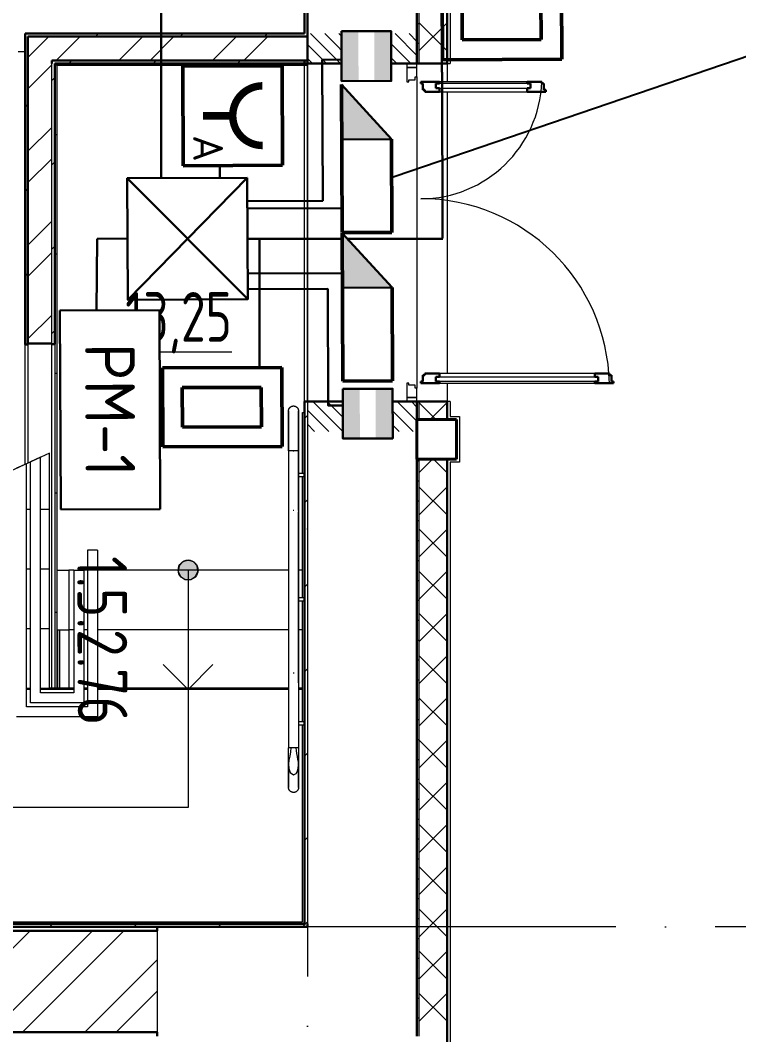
# Model space of a CAD drawing. Header units: millimetres. Extents: x -325553 to 627452, y -28539 to 738858.
# Drawn here: x -5559 to -1947, y 185171 to 190271 of the extents above; entities that cross this region are included whole.
import ezdxf
from ezdxf.enums import TextEntityAlignment as Align

# ---------------------------------------------------------------- set-up
doc = ezdxf.new("R2010")
doc.units = ezdxf.units.MM
doc.set_wipeout_variables(frame=1)
for name, pattern in [('ADSK_Линия сетки', [25, 20, -2.5, 0, -2.5]), ('ADSK_Штриховая_ш2 п1_5', [4.5, 3, -1.5]), ('штриховаяX2', [1.5, 1, -0.5])]:
    doc.linetypes.add(name, pattern=pattern)
doc.layers.add('000_доп.МДУ', color=7, linetype='Continuous')
for name, color, linetype, lineweight in [('RC-Извещатели_охранные', 5, 'Continuous', 30), ('RC-Линии_связи-Адресные', 5, 'Continuous', 30), ('RC-Прочее_оборудование', 5, 'Continuous', 30), ('Двери', 252, 'Continuous', 9), ('Лестницы', 252, 'Continuous', 9), ('Марки помещений', 252, 'Continuous', 20), ('Несущие колонны', 252, 'Continuous', 18), ('Ограждение', 252, 'Continuous', 9), ('Оси', 252, 'Continuous', 9), ('Перекрытие', 252, 'Continuous', 18), ('СКУД', 1, 'Continuous', 30), ('Стены внутренние', 7, 'Continuous', 18), ('Стены наружные', 7, 'Continuous', 18), ('Стены штриховка', 7, 'Continuous', 9), ('Стрелки вверх', 7, 'Continuous', 18)]:
    doc.layers.add(name, color=color, linetype=linetype, lineweight=lineweight)
doc.layers.add('Двери открывание', color=7, linetype='Continuous', lineweight=9, true_color=0xc0c0c0)
doc.styles.add('GOST Common_3', font='', dxfattribs={"height": 3.5})
doc.styles.add('ISOCPEUR', font='isocpeur.ttf', dxfattribs={"width": 0.9, "height": 350})
doc.styles.add('RubezhCAD', font='', dxfattribs={"oblique": 10})
doc.styles.get("Standard").update_dxf_attribs({"font": ''})
doc.styles.get('GOST Common_3').set_extended_font_data('GOST 2.304 type A')
doc.styles.get('RubezhCAD').set_extended_font_data('GOST type A')
doc.styles.get('Standard').set_extended_font_data('GOST type B')
pattern_1 = [(0, (-32119.8, 96), (0, 600), []), (90, (-32119.8, 96), (-600, 4e-14), [])]

# ---------------------------------------------------------------- blocks, each defined once
blk = doc.blocks.new('1 этаж')
at = {"layer": 'Двери', "lineweight": 18, "true_color": 0x636466}
h = blk.add_hatch(dxfattribs=at)
h.set_pattern_fill('FP_2', color=251, angle=-90, style=0, pattern_type=2)
h.set_pattern_definition([(315, (-4580.8, 19071.27), (35.3553, 35.3553), [])])
h.paths.add_polyline_path([(-4855.8, 17946.3), (-4305.8, 17946.3), (-4305.8, 18096.3), (-4855.8, 18096.3)])
h.paths.add_polyline_path([(-4340.6, 19796.3), (-4305.8, 19796.3), (-4305.8, 19946.3), (-4855.8, 19946.3), (-4855.8, 19796.3)])
at = {"layer": 'Ограждение', "true_color": 0x636466}
h = blk.add_hatch(dxfattribs=at)
h.set_pattern_fill('FP_25', color=251, style=0, pattern_type=2)
h.set_pattern_definition(pattern_1)
h.paths.add_polyline_path([(-4870.8, 19786.3), (-4855.8, 19786.3), (-4855.8, 19796.3), (-6125.8, 19796.3), (-6115.8, 19786.3), (-5058.1, 19786.3)])
h = blk.add_hatch(dxfattribs=at)
h.set_pattern_fill('FP_25', color=251, style=0, pattern_type=2)
h.set_pattern_definition(pattern_1)
h.paths.add_polyline_path([(-6125.8, 16656.3), (-6115.8, 16656.3), (-6115.8, 19786.3), (-6125.8, 19796.3), (-6125.8, 16726.3)])
at = {"layer": 'Стрелки вверх', "true_color": 0x636466}
h = blk.add_hatch(color=251, dxfattribs=at)
edge = h.paths.add_edge_path()
edge.add_arc((-5455.8, 17249.3), 50, 0, 360)
blk.add_hatch(color=251, dxfattribs=at).paths.add_polyline_path([(-5441.7, 17201.4), (-5418, 17216.6), (-5406.3, 17242.2), (-5410.3, 17270.1), (-5428.8, 17291.4), (-5455.8, 17299.3), (-5482.8, 17291.4), (-5501.3, 17270.1), (-5505.3, 17242.2), (-5493.6, 17216.6), (-5469.9, 17201.4)])
at = {"layer": 'Двери', "color": 251, "linetype": 'ADSK_Штриховая_ш2 п1_5', "true_color": 0x636466}
for p, q in [((-4855.8, 19946.3), (-4855.8, 19796.3)), ((-4305.8, 19796.3), (-4305.8, 19946.3)), ((-4855.8, 19796.3), (-4305.8, 19796.3)), ((-4305.8, 18096.3), (-4855.8, 18096.3)), ((-4855.8, 18096.3), (-4855.8, 17946.3)), ((-4305.8, 17946.3), (-4305.8, 18096.3))]:
    blk.add_line(p, q, dxfattribs=at)
at = {"layer": 'Двери', "color": 251, "true_color": 0x636466}
for p, q in [((-4305.8, 19796.3), (-4355.8, 19796.3)), ((-4355.8, 19796.3), (-4355.8, 19776.3)), ((-4305.8, 19776.3), (-4305.8, 19796.3)), ((-4355.8, 19776.3), (-4305.8, 19776.3)), ((-4305.8, 19776.3), (-4355.8, 19776.3)), ((-4355.8, 19776.3), (-4355.8, 19704.3)), ((-4305.8, 19729.3), (-4305.8, 19776.3)), ((-4355.8, 19704.3), (-4346.8, 19704.3)), ((-4346.8, 19704.3), (-4346.8, 19714.3)), ((-4346.8, 19714.3), (-4314.8, 19714.3)), ((-4314.8, 19714.3), (-4314.8, 19729.3)), ((-4314.8, 19729.3), (-4305.8, 19729.3)), ((-4209.8, 19695.3), (-4209.8, 19671.3)), ((-3733.8, 19695.3), (-4209.8, 19695.3)), ((-3751.8, 19704.3), (-4191.8, 19704.3)), ((-3733.8, 19671.3), (-3733.8, 19695.3)), ((-4209.8, 19671.3), (-3733.8, 19671.3)), ((-4191.8, 19654.3), (-3751.8, 19654.3)), ((-4209.8, 18221.3), (-3393.8, 18221.3)), ((-4209.8, 18197.3), (-4209.8, 18221.3)), ((-3411.8, 18238.3), (-4191.8, 18238.3)), ((-3393.8, 18221.3), (-3393.8, 18197.3)), ((-4346.8, 18188.3), (-4355.8, 18188.3)), ((-4355.8, 18188.3), (-4355.8, 18116.3)), ((-4346.8, 18178.3), (-4346.8, 18188.3)), ((-4314.8, 18178.3), (-4346.8, 18178.3)), ((-4314.8, 18163.3), (-4314.8, 18178.3)), ((-4305.8, 18163.3), (-4314.8, 18163.3)), ((-4305.8, 18116.3), (-4305.8, 18163.3)), ((-3393.8, 18197.3), (-4209.8, 18197.3)), ((-4191.8, 18188.3), (-3411.8, 18188.3)), ((-4305.8, 18116.3), (-4355.8, 18116.3)), ((-4355.8, 18116.3), (-4355.8, 18096.3)), ((-4355.8, 18116.3), (-4305.8, 18116.3)), ((-4305.8, 18096.3), (-4305.8, 18116.3)), ((-4355.8, 18096.3), (-4305.8, 18096.3))]:
    blk.add_line(p, q, dxfattribs=at)
at = {"layer": 'Двери', "color": 251, "lineweight": 30, "true_color": 0x636466}
for p, q in [((-4191.8, 19704.3), (-4285.8, 19704.3)), ((-4285.8, 19704.3), (-4285.8, 19695.3)), ((-4285.8, 19695.3), (-4275.8, 19695.3)), ((-4275.8, 19695.3), (-4275.8, 19663.3)), ((-4209.8, 19695.3), (-4191.8, 19695.3)), ((-4209.8, 19671.3), (-4209.8, 19695.3)), ((-4191.8, 19695.3), (-4191.8, 19704.3)), ((-3677.8, 19704.3), (-3751.8, 19704.3)), ((-3751.8, 19695.3), (-3751.8, 19704.3)), ((-3733.8, 19695.3), (-3751.8, 19695.3)), ((-3733.8, 19671.3), (-3733.8, 19695.3)), ((-3677.8, 19695.3), (-3677.8, 19704.3)), ((-3667.8, 19695.3), (-3677.8, 19695.3)), ((-3667.8, 19663.3), (-3667.8, 19695.3)), ((-4275.8, 19663.3), (-4265.8, 19663.3)), ((-4265.8, 19663.3), (-4265.8, 19654.3)), ((-4265.8, 19654.3), (-4191.8, 19654.3)), ((-4191.8, 19671.3), (-4209.8, 19671.3)), ((-4191.8, 19654.3), (-4191.8, 19671.3)), ((-3751.8, 19671.3), (-3733.8, 19671.3)), ((-3751.8, 19654.3), (-3751.8, 19671.3)), ((-3751.8, 19654.3), (-3657.8, 19654.3)), ((-3657.8, 19663.3), (-3667.8, 19663.3)), ((-3657.8, 19654.3), (-3657.8, 19663.3)), ((-4275.8, 18229.3), (-4275.8, 18197.3)), ((-4265.8, 18229.3), (-4275.8, 18229.3)), ((-4191.8, 18238.3), (-4265.8, 18238.3)), ((-4265.8, 18238.3), (-4265.8, 18229.3)), ((-4191.8, 18221.3), (-4209.8, 18221.3)), ((-4209.8, 18221.3), (-4209.8, 18197.3)), ((-4191.8, 18238.3), (-4191.8, 18221.3)), ((-3337.8, 18238.3), (-3411.8, 18238.3)), ((-3411.8, 18238.3), (-3411.8, 18221.3)), ((-3411.8, 18221.3), (-3393.8, 18221.3)), ((-3393.8, 18221.3), (-3393.8, 18197.3)), ((-3337.8, 18229.3), (-3337.8, 18238.3)), ((-3327.8, 18229.3), (-3337.8, 18229.3)), ((-3327.8, 18197.3), (-3327.8, 18229.3)), ((-4275.8, 18197.3), (-4285.8, 18197.3)), ((-4285.8, 18197.3), (-4285.8, 18188.3)), ((-4285.8, 18188.3), (-4191.8, 18188.3)), ((-4209.8, 18197.3), (-4191.8, 18197.3)), ((-4191.8, 18197.3), (-4191.8, 18188.3)), ((-3411.8, 18197.3), (-3411.8, 18188.3)), ((-3393.8, 18197.3), (-3411.8, 18197.3)), ((-3411.8, 18188.3), (-3317.8, 18188.3)), ((-3317.8, 18197.3), (-3327.8, 18197.3)), ((-3317.8, 18188.3), (-3317.8, 18197.3))]:
    blk.add_line(p, q, dxfattribs=at)
at = {"layer": 'Двери открывание', "color": 251, "true_color": 0x636466}
for centre, radius, start, end in [((-4285.8, 19724.3), 608, 270, 358.1149), ((-4285.8, 18168.3), 948, 1.2089, 90)]:
    blk.add_arc(centre, radius, start, end, dxfattribs=at)
at = {"layer": 'Лестницы', "color": 251, "true_color": 0x636466}
for p, q in [((-6153.3, 17837.8), (-6643.8, 17609.1)), ((-6153.3, 17556.3), (-6153.3, 17837.8)), ((-6268.3, 17556.3), (-6248.3, 17556.3)), ((-6268.3, 17556.3), (-6248.3, 17556.3)), ((-6198.3, 17556.3), (-6153.3, 17556.3)), ((-6198.3, 17556.3), (-6153.3, 17556.3)), ((-6153.3, 17256.3), (-6153.3, 17556.3)), ((-6268.3, 17256.3), (-6248.3, 17256.3)), ((-6268.3, 17256.3), (-6248.3, 17256.3)), ((-6198.3, 17256.3), (-6153.3, 17256.3)), ((-6198.3, 17256.3), (-6153.3, 17256.3)), ((-6153.3, 16956.3), (-6153.3, 17256.3)), ((-6030.8, 17249.3), (-6055.8, 17249.3)), ((-6055.8, 17249.3), (-6055.8, 16949.3)), ((-6030.8, 17249.3), (-6055.8, 17249.3)), ((-5960.8, 17249.3), (-5980.8, 17249.3)), ((-5960.8, 17249.3), (-5980.8, 17249.3)), ((-4950.8, 17249.3), (-5910.8, 17249.3)), ((-4950.8, 17249.3), (-5910.8, 17249.3)), ((-4880.8, 17249.3), (-4900.8, 17249.3)), ((-4880.8, 17249.3), (-4900.8, 17249.3)), ((-6268.3, 16956.3), (-6248.3, 16956.3)), ((-6268.3, 16956.3), (-6248.3, 16956.3)), ((-6198.3, 16956.3), (-6153.3, 16956.3)), ((-6198.3, 16956.3), (-6153.3, 16956.3)), ((-6153.3, 16656.3), (-6153.3, 16956.3)), ((-6055.8, 16949.3), (-6055.8, 16656.3)), ((-6030.8, 16949.3), (-6055.8, 16949.3)), ((-6030.8, 16949.3), (-6055.8, 16949.3)), ((-5960.8, 16949.3), (-5980.8, 16949.3)), ((-5960.8, 16949.3), (-5980.8, 16949.3)), ((-4950.8, 16949.3), (-5910.8, 16949.3)), ((-4950.8, 16949.3), (-5910.8, 16949.3)), ((-4880.8, 16949.3), (-4900.8, 16949.3)), ((-4880.8, 16949.3), (-4900.8, 16949.3)), ((-6268.3, 16656.3), (-6248.3, 16656.3)), ((-6268.3, 16656.3), (-6248.3, 16656.3)), ((-6198.3, 16656.3), (-6153.3, 16656.3)), ((-6198.3, 16656.3), (-6153.3, 16656.3)), ((-6055.8, 16656.3), (-6153.3, 16656.3)), ((-6030.8, 16656.3), (-6055.8, 16656.3)), ((-6030.8, 16649.3), (-6055.8, 16649.3)), ((-5960.8, 16656.3), (-5980.8, 16656.3)), ((-5960.8, 16649.3), (-5980.8, 16649.3)), ((-4950.8, 16656.3), (-5910.8, 16656.3)), ((-4950.8, 16649.3), (-5910.8, 16649.3)), ((-4880.8, 16656.3), (-4900.8, 16656.3)), ((-4880.8, 16649.3), (-4900.8, 16649.3))]:
    blk.add_line(p, q, dxfattribs=at)
at = {"layer": 'Несущие колонны', "color": 251, "lineweight": 40, "true_color": 0x636466}
for p, q in [((-4105.8, 18006.3), (-4305.8, 18006.3)), ((-4305.8, 18006.3), (-4305.8, 17806.3)), ((-4305.8, 18006.3), (-4105.8, 18006.3)), ((-4305.8, 17946.3), (-4305.8, 18006.3)), ((-4105.8, 17806.3), (-4105.8, 18006.3)), ((-4105.8, 18006.3), (-4105.8, 17806.3)), ((-4305.8, 17806.3), (-4305.8, 17946.3)), ((-4305.8, 17806.3), (-4105.8, 17806.3)), ((-4105.8, 17806.3), (-4305.8, 17806.3))]:
    blk.add_line(p, q, dxfattribs=at)
at = {"layer": 'Ограждение', "color": 251, "true_color": 0x636466}
for p, q in [((-6310.4, 19856.3), (-6275.8, 19856.3)), ((-6115.8, 19786.3), (-6125.8, 19796.3)), ((-6125.8, 19796.3), (-6115.8, 19786.3)), ((-4855.8, 19786.3), (-4855.8, 19796.3)), ((-4855.8, 19796.3), (-4855.8, 19786.3)), ((-4855.8, 19786.3), (-6115.8, 19786.3)), ((-6115.8, 19786.3), (-6115.8, 16656.3)), ((-4880.8, 18041.3), (-4870.8, 18041.3)), ((-4880.8, 17734), (-4880.8, 18041.3)), ((-6198.3, 17816.8), (-6248.3, 17793.5)), ((-6198.3, 17816.8), (-6248.3, 17793.5)), ((-6198.3, 16631.3), (-6198.3, 17816.8)), ((-4950.8, 17849.3), (-4950.8, 17548.8)), ((-4900.8, 17849.3), (-4950.8, 17849.3)), ((-4950.8, 17849.3), (-4950.8, 17549.3)), ((-4923.5, 17849.3), (-4928.1, 17849.3)), ((-4928.1, 17849.3), (-4925.8, 17849.3)), ((-4925.8, 17849.3), (-4923.5, 17849.3)), ((-4900.8, 17548.8), (-4900.8, 17849.3)), ((-4900.8, 17849.3), (-4900.8, 17549.3)), ((-6268.3, 17784.2), (-6318.3, 17760.9)), ((-6268.3, 16561.3), (-6268.3, 17784.2)), ((-6248.3, 16581.3), (-6248.3, 17793.5)), ((-4870.8, 17734.2), (-4900.8, 17734.2)), ((-4900.8, 17719.2), (-4870.8, 17719.2)), ((-4880.8, 17110), (-4880.8, 17719.5)), ((-4950.8, 17549.3), (-4950.8, 16656.3)), ((-4900.8, 17549.3), (-4900.8, 16656.3)), ((-4950.8, 17542.3), (-4950.8, 16683.2)), ((-4900.8, 16683.2), (-4900.8, 17542.3)), ((-5910.8, 17349.3), (-5960.8, 17349.3)), ((-5960.8, 17349.3), (-5960.8, 16561.3)), ((-5910.8, 17349.3), (-5910.8, 16511.3)), ((-6030.8, 17249.3), (-5980.8, 17249.3)), ((-6030.8, 17249.3), (-6030.8, 16631.3)), ((-5980.8, 17249.3), (-5980.8, 16581.3)), ((-4870.8, 17110.3), (-4900.8, 17110.3)), ((-4900.8, 17095.3), (-4870.8, 17095.3)), ((-4880.8, 16486.1), (-4880.8, 17095.6)), ((-6110.8, 16656.3), (-6110.8, 16949.3)), ((-6100.8, 16656.3), (-6100.8, 16949.3)), ((-4923.2, 16730.9), (-4928.4, 16730.9)), ((-6030.8, 16631.3), (-6198.3, 16631.3)), ((-4950.8, 16656.3), (-4950.8, 16356.3)), ((-4900.8, 16656.3), (-4900.8, 16356.3)), ((-5980.8, 16581.3), (-6248.3, 16581.3)), ((-5960.8, 16561.3), (-6268.3, 16561.3)), ((-5910.8, 16511.3), (-6318.3, 16511.3)), ((-4870.8, 16486.4), (-4900.8, 16486.4)), ((-4900.8, 16471.4), (-4870.8, 16471.4)), ((-4880.8, 15481.3), (-4880.8, 16471.6)), ((-4900.8, 16356.3), (-4950.8, 16356.3)), ((-7335.8, 15481.3), (-4880.8, 15481.3))]:
    blk.add_line(p, q, dxfattribs=at)
at = {"layer": 'Ограждение', "color": 251, "true_color": 0x636466, "flags": 128}
for points in [[(-4950.8, 18049.3), (-4950.8, 18050.3), (-4950.7, 18051.3), (-4950.6, 18052.3), (-4950.5, 18053.3), (-4950.3, 18054.3), (-4950.1, 18055.3), (-4949.8, 18056.2), (-4949.5, 18057.2), (-4949.2, 18058.1), (-4948.8, 18059.1), (-4948.4, 18060), (-4948, 18060.9), (-4947.5, 18061.8), (-4947, 18062.6), (-4946.4, 18063.5), (-4945.9, 18064.3), (-4945.2, 18065.1), (-4944.6, 18065.8), (-4943.9, 18066.6), (-4943.2, 18067.3), (-4942.5, 18068), (-4941.7, 18068.6), (-4940.9, 18069.2), (-4940.1, 18069.8), (-4939.3, 18070.4), (-4938.5, 18070.9), (-4937.6, 18071.4), (-4936.7, 18071.8), (-4935.8, 18072.3), (-4934.9, 18072.6), (-4933.9, 18073), (-4933, 18073.3), (-4932, 18073.6), (-4931, 18073.8), (-4930.1, 18074), (-4929.1, 18074.1), (-4928.1, 18074.2), (-4927.1, 18074.3), (-4926.1, 18074.3), (-4925.8, 18074.3)], [(-4925.8, 18074.3), (-4924.8, 18074.3), (-4923.8, 18074.3), (-4922.8, 18074.2), (-4921.8, 18074), (-4920.8, 18073.8), (-4919.9, 18073.6), (-4918.9, 18073.4), (-4917.9, 18073.1), (-4917, 18072.7), (-4916.1, 18072.4), (-4915.2, 18072), (-4914.3, 18071.5), (-4913.4, 18071), (-4912.5, 18070.5), (-4911.7, 18070), (-4910.9, 18069.4), (-4910.1, 18068.8), (-4909.3, 18068.1), (-4908.6, 18067.5), (-4907.9, 18066.8), (-4907.2, 18066), (-4906.5, 18065.3), (-4905.9, 18064.5), (-4905.3, 18063.7), (-4904.8, 18062.8), (-4904.2, 18062), (-4903.8, 18061.1), (-4903.3, 18060.2), (-4902.9, 18059.3), (-4902.5, 18058.4), (-4902.2, 18057.5), (-4901.9, 18056.5), (-4901.6, 18055.5), (-4901.4, 18054.6), (-4901.2, 18053.6), (-4901, 18052.6), (-4900.9, 18051.6), (-4900.8, 18050.6), (-4900.8, 18049.6), (-4900.8, 18049.3)], [(-4950.8, 17849.3), (-4950.8, 17857.3), (-4950.8, 17865.3), (-4950.8, 17873.3), (-4950.8, 17881.2), (-4950.8, 17889.1), (-4950.8, 17896.9), (-4950.8, 17904.6), (-4950.8, 17912.3), (-4950.8, 17919.8), (-4950.8, 17927.2), (-4950.8, 17934.5), (-4950.8, 17941.7), (-4950.8, 17948.7), (-4950.8, 17955.6), (-4950.8, 17962.3), (-4950.8, 17968.8), (-4950.8, 17975.1), (-4950.8, 17981.2), (-4950.8, 17987.1), (-4950.8, 17992.8), (-4950.8, 17998.3), (-4950.8, 18003.5), (-4950.8, 18008.5), (-4950.8, 18013.2), (-4950.8, 18017.6), (-4950.8, 18021.8), (-4950.8, 18025.7), (-4950.8, 18029.4), (-4950.8, 18032.7), (-4950.8, 18035.7), (-4950.8, 18038.5), (-4950.8, 18040.9), (-4950.8, 18043.1), (-4950.8, 18044.9), (-4950.8, 18046.4), (-4950.8, 18047.6), (-4950.8, 18048.5), (-4950.8, 18049.1), (-4950.8, 18049.3), (-4950.8, 18049.3)], [(-4950.8, 18049.3), (-4950.8, 18049.2), (-4950.8, 18048.7), (-4950.8, 18047.9), (-4950.8, 18046.8), (-4950.8, 18045.4), (-4950.8, 18043.6), (-4950.8, 18041.5), (-4950.8, 18039.2), (-4950.8, 18036.5), (-4950.8, 18033.6), (-4950.8, 18030.3), (-4950.8, 18026.7), (-4950.8, 18022.9), (-4950.8, 18018.8), (-4950.8, 18014.4), (-4950.8, 18009.8), (-4950.8, 18004.9), (-4950.8, 17999.7), (-4950.8, 17994.3), (-4950.8, 17988.7), (-4950.8, 17982.8), (-4950.8, 17976.8), (-4950.8, 17970.5), (-4950.8, 17964), (-4950.8, 17957.4), (-4950.8, 17950.6), (-4950.8, 17943.6), (-4950.8, 17936.5), (-4950.8, 17929.2), (-4950.8, 17921.8), (-4950.8, 17914.3), (-4950.8, 17906.7), (-4950.8, 17899), (-4950.8, 17891.2), (-4950.8, 17883.3), (-4950.8, 17875.4), (-4950.8, 17867.5), (-4950.8, 17859.5), (-4950.8, 17851.5), (-4950.8, 17849.3)], [(-4900.8, 17849.3), (-4900.8, 17857.3), (-4900.8, 17865.3), (-4900.8, 17873.3), (-4900.8, 17881.2), (-4900.8, 17889.1), (-4900.8, 17896.9), (-4900.8, 17904.6), (-4900.8, 17912.3), (-4900.8, 17919.8), (-4900.8, 17927.2), (-4900.8, 17934.5), (-4900.8, 17941.7), (-4900.8, 17948.7), (-4900.8, 17955.6), (-4900.8, 17962.3), (-4900.8, 17968.8), (-4900.8, 17975.1), (-4900.8, 17981.2), (-4900.8, 17987.1), (-4900.8, 17992.8), (-4900.8, 17998.3), (-4900.8, 18003.5), (-4900.8, 18008.5), (-4900.8, 18013.2), (-4900.8, 18017.6), (-4900.8, 18021.8), (-4900.8, 18025.7), (-4900.8, 18029.4), (-4900.8, 18032.7), (-4900.8, 18035.7), (-4900.8, 18038.5), (-4900.8, 18040.9), (-4900.8, 18043.1), (-4900.8, 18044.9), (-4900.8, 18046.4), (-4900.8, 18047.6), (-4900.8, 18048.5), (-4900.8, 18049.1), (-4900.8, 18049.3), (-4900.8, 18049.3)], [(-4900.8, 18049.3), (-4900.8, 18049.2), (-4900.8, 18048.7), (-4900.8, 18047.9), (-4900.8, 18046.8), (-4900.8, 18045.4), (-4900.8, 18043.6), (-4900.8, 18041.5), (-4900.8, 18039.2), (-4900.8, 18036.5), (-4900.8, 18033.6), (-4900.8, 18030.3), (-4900.8, 18026.7), (-4900.8, 18022.9), (-4900.8, 18018.8), (-4900.8, 18014.4), (-4900.8, 18009.8), (-4900.8, 18004.9), (-4900.8, 17999.7), (-4900.8, 17994.3), (-4900.8, 17988.7), (-4900.8, 17982.8), (-4900.8, 17976.8), (-4900.8, 17970.5), (-4900.8, 17964), (-4900.8, 17957.4), (-4900.8, 17950.6), (-4900.8, 17943.6), (-4900.8, 17936.5), (-4900.8, 17929.2), (-4900.8, 17921.8), (-4900.8, 17914.3), (-4900.8, 17906.7), (-4900.8, 17899), (-4900.8, 17891.2), (-4900.8, 17883.3), (-4900.8, 17875.4), (-4900.8, 17867.5), (-4900.8, 17859.5), (-4900.8, 17851.5), (-4900.8, 17849.3)], [(-4950.8, 16156.3), (-4950.8, 16156.4), (-4950.8, 16156.9), (-4950.8, 16157.7), (-4950.8, 16158.8), (-4950.8, 16160.3), (-4950.8, 16162), (-4950.8, 16164.1), (-4950.8, 16166.4), (-4950.8, 16169.1), (-4950.8, 16172.1), (-4950.8, 16175.3), (-4950.8, 16178.9), (-4950.8, 16182.7), (-4950.8, 16186.8), (-4950.8, 16191.2), (-4950.8, 16195.8), (-4950.8, 16200.8), (-4950.8, 16205.9), (-4950.8, 16211.3), (-4950.8, 16216.9), (-4950.8, 16222.8), (-4950.8, 16228.8), (-4950.8, 16235.1), (-4950.8, 16241.6), (-4950.8, 16248.2), (-4950.8, 16255), (-4950.8, 16262), (-4950.8, 16269.1), (-4950.8, 16276.4), (-4950.8, 16283.8), (-4950.8, 16291.3), (-4950.8, 16298.9), (-4950.8, 16306.6), (-4950.8, 16314.4), (-4950.8, 16322.3), (-4950.8, 16330.2), (-4950.8, 16338.1), (-4950.8, 16346.1), (-4950.8, 16354.1), (-4950.8, 16356.3)], [(-4939.7, 16356.3), (-4941.4, 16335.3), (-4945, 16314.5), (-4948.6, 16294.1), (-4950.7, 16273), (-4949.6, 16251.4), (-4942.7, 16231.4), (-4925.8, 16220.3)], [(-4925.8, 16220.3), (-4912.7, 16226.4), (-4905.2, 16239.1), (-4901.7, 16253.5), (-4900.8, 16268.3), (-4901.6, 16283.1), (-4903.6, 16297.7), (-4906.2, 16312.4), (-4908.9, 16326.9), (-4911, 16341.5), (-4911.9, 16356.3)], [(-4900.8, 16356.3), (-4900.8, 16348.3), (-4900.8, 16340.3), (-4900.8, 16332.3), (-4900.8, 16324.4), (-4900.8, 16316.5), (-4900.8, 16308.7), (-4900.8, 16301), (-4900.8, 16293.4), (-4900.8, 16285.8), (-4900.8, 16278.4), (-4900.8, 16271.1), (-4900.8, 16263.9), (-4900.8, 16256.9), (-4900.8, 16250), (-4900.8, 16243.3), (-4900.8, 16236.8), (-4900.8, 16230.5), (-4900.8, 16224.4), (-4900.8, 16218.5), (-4900.8, 16212.8), (-4900.8, 16207.3), (-4900.8, 16202.1), (-4900.8, 16197.1), (-4900.8, 16192.4), (-4900.8, 16188), (-4900.8, 16183.8), (-4900.8, 16179.9), (-4900.8, 16176.2), (-4900.8, 16172.9), (-4900.8, 16169.9), (-4900.8, 16167.1), (-4900.8, 16164.7), (-4900.8, 16162.5), (-4900.8, 16160.7), (-4900.8, 16159.2), (-4900.8, 16158), (-4900.8, 16157.1), (-4900.8, 16156.5), (-4900.8, 16156.3), (-4900.8, 16156.3)], [(-4950.8, 16267.5), (-4950.8, 16260.4), (-4950.8, 16253.5), (-4950.8, 16246.7), (-4950.8, 16240.1), (-4950.8, 16233.7), (-4950.8, 16227.5), (-4950.8, 16221.5), (-4950.8, 16215.7), (-4950.8, 16210.1), (-4950.8, 16204.7), (-4950.8, 16199.6), (-4950.8, 16194.8), (-4950.8, 16190.2), (-4950.8, 16185.9), (-4950.8, 16181.8), (-4950.8, 16178.1), (-4950.8, 16174.6), (-4950.8, 16171.4), (-4950.8, 16168.5), (-4950.8, 16165.9), (-4950.8, 16163.6), (-4950.8, 16161.6), (-4950.8, 16159.9), (-4950.8, 16158.5), (-4950.8, 16157.5), (-4950.8, 16156.8), (-4950.8, 16156.4), (-4950.8, 16156.3)], [(-4900.8, 16156.3), (-4900.8, 16156.4), (-4900.8, 16156.9), (-4900.8, 16157.7), (-4900.8, 16158.8), (-4900.8, 16160.3), (-4900.8, 16162), (-4900.8, 16164.1), (-4900.8, 16166.4), (-4900.8, 16169.1), (-4900.8, 16172.1), (-4900.8, 16175.3), (-4900.8, 16178.9), (-4900.8, 16182.7), (-4900.8, 16186.8), (-4900.8, 16191.2), (-4900.8, 16195.8), (-4900.8, 16200.8), (-4900.8, 16205.9), (-4900.8, 16211.3), (-4900.8, 16216.9), (-4900.8, 16222.8), (-4900.8, 16228.8), (-4900.8, 16235.1), (-4900.8, 16241.6), (-4900.8, 16248.2), (-4900.8, 16255), (-4900.8, 16262), (-4900.8, 16267.5)], [(-4925.8, 16131.3), (-4926.8, 16131.3), (-4927.8, 16131.3), (-4928.8, 16131.4), (-4929.8, 16131.6), (-4930.8, 16131.8), (-4931.7, 16132), (-4932.7, 16132.2), (-4933.7, 16132.5), (-4934.6, 16132.9), (-4935.5, 16133.2), (-4936.5, 16133.7), (-4937.3, 16134.1), (-4938.2, 16134.6), (-4939.1, 16135.1), (-4939.9, 16135.6), (-4940.7, 16136.2), (-4941.5, 16136.8), (-4942.3, 16137.5), (-4943, 16138.1), (-4943.7, 16138.9), (-4944.4, 16139.6), (-4945.1, 16140.3), (-4945.7, 16141.1), (-4946.3, 16141.9), (-4946.8, 16142.8), (-4947.4, 16143.6), (-4947.9, 16144.5), (-4948.3, 16145.4), (-4948.7, 16146.3), (-4949.1, 16147.2), (-4949.4, 16148.1), (-4949.8, 16149.1), (-4950, 16150.1), (-4950.2, 16151), (-4950.4, 16152), (-4950.6, 16153), (-4950.7, 16154), (-4950.8, 16155), (-4950.8, 16156), (-4950.8, 16156.3)], [(-4900.8, 16156.3), (-4900.8, 16155.3), (-4900.9, 16154.3), (-4901, 16153.3), (-4901.1, 16152.3), (-4901.3, 16151.3), (-4901.5, 16150.3), (-4901.8, 16149.4), (-4902.1, 16148.4), (-4902.4, 16147.5), (-4902.8, 16146.5), (-4903.2, 16145.6), (-4903.6, 16144.7), (-4904.1, 16143.8), (-4904.6, 16143), (-4905.2, 16142.2), (-4905.7, 16141.3), (-4906.4, 16140.5), (-4907, 16139.8), (-4907.7, 16139), (-4908.4, 16138.3), (-4909.1, 16137.7), (-4909.9, 16137), (-4910.7, 16136.4), (-4911.5, 16135.8), (-4912.3, 16135.2), (-4913.1, 16134.7), (-4914, 16134.2), (-4914.9, 16133.8), (-4915.8, 16133.3), (-4916.7, 16133), (-4917.7, 16132.6), (-4918.6, 16132.3), (-4919.6, 16132.1), (-4920.6, 16131.8), (-4921.6, 16131.6), (-4922.5, 16131.5), (-4923.5, 16131.4), (-4924.5, 16131.3), (-4925.5, 16131.3), (-4925.8, 16131.3)]]:
    blk.add_lwpolyline(points, dxfattribs=at)
at = {"layer": 'Ограждение', "color": 251, "true_color": 0x636466}
blk.add_open_spline([(-4923.8, 17549.3), (-4924.5, 17549.3), (-4925.8, 17549.3), (-4927.1, 17549.3), (-4927.8, 17549.3)], degree=3, dxfattribs=at)
at = {"layer": 'Оси', "color": 251, "linetype": 'ADSK_Линия сетки', "ltscale": 100, "true_color": 0x636466}
for p, q in [((-4855.8, 32206.9), (-4855.8, 10956.3)), ((-805.8, 15456.3), (-72528.1, 15456.3))]:
    blk.add_line(p, q, dxfattribs=at)
at = {"layer": 'Перекрытие', "color": 251, "ltscale": 100, "true_color": 0x636466}
for p, q in [((-4855.8, 18096.3), (-4855.8, 19796.3)), ((-6115.8, 17249.3), (-6055.8, 17249.3)), ((-6115.8, 16949.3), (-6055.8, 16949.3)), ((-6248.3, 16649.3), (-6268.3, 16649.3)), ((-6030.8, 16649.3), (-6198.3, 16649.3)), ((-5960.8, 16649.3), (-5980.8, 16649.3)), ((-4950.8, 16649.3), (-5910.8, 16649.3)), ((-4880.8, 16649.3), (-4900.8, 16649.3))]:
    blk.add_line(p, q, dxfattribs=at)
at = {"layer": 'Стены внутренние', "color": 251, "lineweight": 30, "true_color": 0x636466}
for p, q in [((-4305.8, 19796.3), (-4305.8, 21541.3)), ((-4153.8, 21541.3), (-4153.8, 19796.3)), ((-4855.8, 19796.3), (-4305.8, 19796.3)), ((-4153.8, 19796.3), (-4295.8, 19796.3)), ((-4305.8, 18096.3), (-4855.8, 18096.3)), ((-4305.8, 14906.3), (-4305.8, 18096.3)), ((-4153.8, 18096.3), (-4295.8, 18096.3)), ((-4153.8, 18006.3), (-4153.8, 18096.3)), ((-4153.8, 14754.3), (-4153.8, 17806.3)), ((-4855.8, 15456.3), (-5610.8, 15456.3)), ((-5610.8, 15456.3), (-5610.8, 15436.3)), ((-4855.8, 15456.3), (-4855.8, 15456.3)), ((-5610.8, 14926.3), (-5610.8, 14906.3))]:
    blk.add_line(p, q, dxfattribs=at)
at = {"layer": 'Стены внутренние', "color": 251, "linetype": 'Continuous', "lineweight": 9, "true_color": 0x636466}
for p, q in [((-4155.8, 19861.7), (-4295.8, 20001.7)), ((-4295.8, 19859), (-4155.8, 19999)), ((-4154.2, 19841.6), (-4155.8, 19844.5)), ((-4209.6, 18006.3), (-4295.8, 18092.5)), ((-4239.3, 18006.3), (-4155.8, 18089.8)), ((-4295.8, 17737.7), (-4227.2, 17806.3)), ((-4155.8, 17740.4), (-4221.7, 17806.3)), ((-4155.8, 17528.2), (-4295.8, 17668.2)), ((-4295.8, 17525.6), (-4155.8, 17665.6)), ((-4155.8, 17316.1), (-4295.8, 17456.1)), ((-4295.8, 17313.4), (-4155.8, 17453.4)), ((-4153.8, 17402.6), (-4155.8, 17406.1)), ((-4155.8, 17104), (-4295.8, 17244)), ((-4295.8, 17101.3), (-4155.8, 17241.3)), ((-4155.8, 17266.4), (-4153.8, 17266.4)), ((-4153.8, 17143.8), (-4155.8, 17140.4)), ((-4155.8, 17063.2), (-4153.8, 17063.2)), ((-4155.8, 16891.8), (-4295.8, 17031.8)), ((-4295.8, 16889.2), (-4155.8, 17029.2)), ((-4155.8, 16679.7), (-4295.8, 16819.7)), ((-4295.8, 16677), (-4155.8, 16817)), ((-4155.8, 16758.4), (-4153.8, 16758.4)), ((-4155.8, 16467.6), (-4295.8, 16607.6)), ((-4295.8, 16464.9), (-4155.8, 16604.9)), ((-4155.8, 16255.4), (-4295.8, 16395.4)), ((-4295.8, 16252.8), (-4155.8, 16392.8)), ((-4155.8, 16043.3), (-4295.8, 16183.3)), ((-4295.8, 16040.6), (-4155.8, 16180.6)), ((-4155.8, 16148.8), (-4153.8, 16148.8)), ((-4155.8, 15831.2), (-4295.8, 15971.2)), ((-4295.8, 15828.5), (-4155.8, 15968.5)), ((-4155.8, 15945.6), (-4153.8, 15945.6)), ((-4155.8, 15619), (-4295.8, 15759)), ((-4295.8, 15616.4), (-4155.8, 15756.4)), ((-4155.8, 15640.8), (-4153.8, 15640.8)), ((-4155.8, 15406.9), (-4295.8, 15546.9)), ((-4295.8, 15404.2), (-4155.8, 15544.2)), ((-4155.8, 15194.8), (-4295.8, 15334.8)), ((-4295.8, 15192.1), (-4155.8, 15332.1)), ((-4153.8, 15167.4), (-4155.8, 15170.9)), ((-4155.8, 14982.6), (-4295.8, 15122.6)), ((-4295.8, 14980), (-4155.8, 15120)), ((-4155.8, 15031.2), (-4153.8, 15031.2))]:
    blk.add_line(p, q, dxfattribs=at)
at = {"layer": 'Стены внутренние', "color": 251, "true_color": 0x636466}
for p, q in [((-4855.8, 19796.3), (-4855.8, 15471.3)), ((-4153.8, 19796.3), (-4153.8, 19704.3)), ((-4305.8, 19729.3), (-4305.8, 18163.3)), ((-4153.8, 19654.3), (-4153.8, 18238.3)), ((-4153.8, 18188.3), (-4153.8, 18096.3)), ((-5610.8, 15436.3), (-5610.8, 14926.3))]:
    blk.add_line(p, q, dxfattribs=at)
at = {"layer": 'Стены наружные', "color": 251, "true_color": 0x636466}
for p, q in [((-4138.8, 21541.3), (-4138.8, 19796.3)), ((-4153.8, 19796.3), (-4138.8, 19796.3)), ((-4870.8, 18096.3), (-4870.8, 19786.3)), ((-6275.8, 17780.7), (-6275.8, 18384)), ((-6260.8, 18384), (-6260.8, 17787.7)), ((-6140.8, 16656.3), (-6140.8, 18384.2)), ((-6125.8, 18384.2), (-6125.8, 16656.3)), ((-4138.8, 18096.3), (-4153.8, 18096.3)), ((-4138.8, 18096.3), (-4138.8, 18021.3)), ((-4138.8, 18021.3), (-4090.8, 18021.3)), ((-4090.8, 18021.3), (-4090.8, 17791.3)), ((-4138.8, 17791.3), (-4138.8, 14739.3)), ((-4090.8, 17791.3), (-4138.8, 17791.3))]:
    blk.add_line(p, q, dxfattribs=at)
at = {"layer": 'Стены наружные', "color": 251, "lineweight": 30, "true_color": 0x636466}
for p, q in [((-4855.8, 19796.3), (-4855.8, 20961.3)), ((-4870.8, 20946.3), (-4870.8, 19946.3)), ((-4870.8, 19946.3), (-6275.8, 19946.3)), ((-6275.8, 19946.3), (-6275.8, 18384)), ((-4855.8, 19931.3), (-6260.8, 19931.3)), ((-6260.8, 18384), (-6260.8, 19931.3)), ((-6140.8, 19796.3), (-6140.8, 19811.3)), ((-4855.8, 19811.3), (-6140.8, 19811.3)), ((-6125.8, 19796.3), (-4855.8, 19796.3)), ((-6125.8, 18384.2), (-6125.8, 19796.3)), ((-4870.8, 19811.3), (-4870.8, 19796.3)), ((-4305.8, 19796.3), (-4295.8, 19796.3)), ((-6275.8, 18384), (-6260.8, 18384)), ((-6260.8, 18387.6), (-6140.8, 18387.6)), ((-6140.8, 18387.6), (-6140.8, 18384.2)), ((-6140.8, 18384.2), (-6125.8, 18384.2)), ((-4870.8, 18096.3), (-4870.8, 15471.3)), ((-4855.8, 18096.3), (-4870.8, 18096.3)), ((-4295.8, 18096.3), (-4305.8, 18096.3)), ((-7360.8, 15456.3), (-4855.8, 15456.3)), ((-4870.8, 15471.3), (-7345.8, 15471.3)), ((-4855.8, 15456.3), (-4855.8, 15471.3)), ((-5610.8, 15436.3), (-7360.8, 15436.3)), ((-7360.8, 14926.3), (-5610.8, 14926.3))]:
    blk.add_line(p, q, dxfattribs=at)
at = {"layer": 'Стены наружные', "color": 251, "linetype": 'Continuous', "lineweight": 9, "true_color": 0x636466}
for p, q in [((-4295.8, 19996), (-4305.8, 19996)), ((-5920.6, 19931.3), (-5905.6, 19946.3)), ((-5496.3, 19931.3), (-5481.3, 19946.3)), ((-5072.1, 19931.3), (-5057.1, 19946.3)), ((-6260.8, 19826), (-6155.5, 19931.3)), ((-6118.4, 19811.3), (-5998.4, 19931.3)), ((-5804.1, 19811.3), (-5684.1, 19931.3)), ((-5646.9, 19811.3), (-5526.9, 19931.3)), ((-5332.6, 19811.3), (-5212.6, 19931.3)), ((-5175.4, 19811.3), (-5055.4, 19931.3)), ((-4295.8, 19896), (-4305.8, 19896)), ((-6260.8, 19668.8), (-6140.8, 19788.8)), ((-6055.6, 19796.3), (-6040.6, 19811.3)), ((-5631.3, 19796.3), (-5616.3, 19811.3)), ((-5207.1, 19796.3), (-5192.1, 19811.3)), ((-4861.1, 19811.3), (-4855.8, 19816.6)), ((-6140.8, 19711.1), (-6125.8, 19726.1)), ((-6275.8, 19576.1), (-6260.8, 19591.1)), ((-6260.8, 19354.5), (-6140.8, 19474.5)), ((-6260.8, 19197.4), (-6140.8, 19317.4)), ((-6140.8, 19286.8), (-6125.8, 19301.8)), ((-6275.8, 19151.8), (-6260.8, 19166.8)), ((-6260.8, 18883.1), (-6140.8, 19003.1)), ((-6140.8, 18862.5), (-6125.8, 18877.5)), ((-6260.8, 18725.9), (-6140.8, 18845.9)), ((-6275.8, 18727.5), (-6260.8, 18742.5)), ((-6260.8, 18411.6), (-6140.8, 18531.6)), ((-6140.8, 18438.3), (-6125.8, 18453.3)), ((-4295.8, 18096), (-4305.8, 18096)), ((-4870.8, 18011.2), (-4855.8, 18026.2)), ((-4296.7, 17796), (-4305.8, 17796)), ((-4296.7, 17696), (-4305.8, 17696)), ((-4870.8, 17586.9), (-4855.8, 17601.9)), ((-4296.6, 17596), (-4305.8, 17596)), ((-4296.6, 17496), (-4305.8, 17496)), ((-4296.6, 17396), (-4305.8, 17396)), ((-4296.5, 17296), (-4305.8, 17296)), ((-4296.5, 17196), (-4305.8, 17196)), ((-4870.8, 17162.7), (-4855.8, 17177.7)), ((-4296.5, 17096), (-4305.8, 17096)), ((-4296.5, 16996), (-4305.8, 16996)), ((-4296.4, 16896), (-4305.8, 16896)), ((-4296.4, 16796), (-4305.8, 16796)), ((-4870.8, 16738.4), (-4855.8, 16753.4)), ((-4296.4, 16696), (-4305.8, 16696)), ((-4296.3, 16596), (-4305.8, 16596)), ((-4296.3, 16496), (-4305.8, 16496)), ((-4296.3, 16396), (-4305.8, 16396)), ((-4870.8, 16314.2), (-4855.8, 16329.2)), ((-4296.2, 16296), (-4305.8, 16296)), ((-4296.2, 16196), (-4305.8, 16196)), ((-4296.2, 16096), (-4305.8, 16096)), ((-4296.1, 15996), (-4305.8, 15996)), ((-4870.8, 15889.9), (-4855.8, 15904.9)), ((-4296.1, 15896), (-4305.8, 15896)), ((-4296.1, 15796), (-4305.8, 15796)), ((-4296, 15696), (-4305.8, 15696)), ((-4296, 15596), (-4305.8, 15596)), ((-6153, 15456.3), (-6138, 15471.3)), ((-5728.7, 15456.3), (-5713.7, 15471.3)), ((-5304.4, 15456.3), (-5289.4, 15471.3)), ((-4880.2, 15456.3), (-4865.2, 15471.3)), ((-4865.2, 15471.3), (-4855.8, 15480.6)), ((-4296, 15496), (-4305.8, 15496)), ((-6760.2, 14926.3), (-6250.2, 15436.3)), ((-6445.9, 14926.3), (-5935.9, 15436.3)), ((-6288.7, 14926.3), (-5778.7, 15436.3)), ((-4296, 15396), (-4305.8, 15396)), ((-5974.4, 14926.3), (-5610.8, 15289.9)), ((-4295.9, 15296), (-4305.8, 15296)), ((-4295.9, 15196), (-4305.8, 15196)), ((-5817.3, 14926.3), (-5610.8, 15132.7)), ((-4295.9, 15096), (-4305.8, 15096)), ((-4295.8, 14996), (-4305.8, 14996))]:
    blk.add_line(p, q, dxfattribs=at)
at = {"layer": 'Стены штриховка', "color": 251, "true_color": 0x636466}
for p, q in [((-4295.8, 21541.3), (-4295.8, 19796.3)), ((-4155.8, 19798.3), (-4155.8, 21539.3)), ((-6140.8, 18387.6), (-6140.8, 19796.3)), ((-4295.8, 19798.3), (-4155.8, 19798.3)), ((-4295.8, 18096.3), (-4295.8, 18006.3)), ((-4155.8, 18094.3), (-4295.8, 18094.3)), ((-4155.8, 18006.3), (-4155.8, 18094.3)), ((-4295.8, 17806.3), (-4295.8, 14906.3)), ((-4155.8, 14754.3), (-4155.8, 17806.3))]:
    blk.add_line(p, q, dxfattribs=at)
at = {"layer": 'Стрелки вверх', "color": 251, "true_color": 0x636466}
for p, q in [((-5482.8, 17291.4), (-5501.3, 17270.1)), ((-5455.8, 17299.3), (-5482.8, 17291.4)), ((-5428.8, 17291.4), (-5455.8, 17299.3)), ((-5410.3, 17270.1), (-5428.8, 17291.4)), ((-5501.3, 17270.1), (-5505.3, 17242.2)), ((-5505.3, 17242.2), (-5493.6, 17216.6)), ((-5455.8, 17249.3), (-5455.8, 16949.3)), ((-5418, 17216.6), (-5406.3, 17242.2)), ((-5406.3, 17242.2), (-5410.3, 17270.1)), ((-5493.6, 17216.6), (-5469.9, 17201.4)), ((-5469.9, 17201.4), (-5441.7, 17201.4)), ((-5441.7, 17201.4), (-5418, 17216.6)), ((-5455.8, 16949.3), (-5455.8, 16656.3)), ((-5455.8, 16649.3), (-5580.8, 16774.3)), ((-5455.8, 16649.3), (-5330.8, 16774.3)), ((-5455.8, 16656.3), (-5455.8, 16056.3)), ((-5455.8, 16056.3), (-6760.8, 16056.3))]:
    blk.add_line(p, q, dxfattribs=at)
blk.add_circle((-5455.8, 17249.3), 50, dxfattribs=at)
at = {"layer": 'Марки помещений', "color": 251, "true_color": 0x636466, "style": 'GOST Common_3', "width": 0.9}
blk.add_text('%%U13,25', height=250, dxfattribs=at).set_placement((-5772, 18396.9))
blk = doc.blocks.new('*U1243')
blk.add_wipeout([(-509.8, -125), (-234.3, 125), (234.2, 125), (234.2, -125)]).dxf.layer = 'СКУД'
at = {"layer": 'СКУД'}
h = blk.add_hatch(color=256, dxfattribs=at)
h.dxf.hatch_style = 1
h.set_gradient(color1=(255, 0, 0), color2=(255, 0, 0), tint=1)
h.paths.add_polyline_path([(-509.8, -125), (-234.3, -125), (-234.3, 125)])
at = {"layer": 'СКУД', "lineweight": 50}
for p, q in [((234.2, 125), (-234.3, 125)), ((-509.8, -125), (234.2, -125))]:
    blk.add_line(p, q, dxfattribs=at)
at = {"layer": 'СКУД'}
blk.add_line((234.2, -125), (234.2, 125), dxfattribs=at)
for points in [[(-509.8, -125), (-234.3, 125)], [(-234.3, 125), (-234.3, -125)]]:
    blk.add_lwpolyline(points, dxfattribs=at)
at = {"layer": 'СКУД', "lineweight": 50}
blk.add_lwpolyline([(234.2, -125), (234.2, 125)], dxfattribs=at)
blk = doc.blocks.new('*U1244')
blk.add_wipeout([(-509.8, -125), (-234.3, 125), (234.2, 125), (234.2, -125)]).dxf.layer = 'СКУД'
at = {"layer": 'СКУД'}
h = blk.add_hatch(color=256, dxfattribs=at)
h.dxf.hatch_style = 1
h.set_gradient(color1=(255, 0, 0), color2=(255, 0, 0), tint=1)
h.paths.add_polyline_path([(-509.8, -125), (-234.3, -125), (-234.3, 125)])
at = {"layer": 'СКУД', "lineweight": 50}
for p, q in [((234.2, 125), (-234.3, 125)), ((-509.8, -125), (234.2, -125))]:
    blk.add_line(p, q, dxfattribs=at)
at = {"layer": 'СКУД'}
blk.add_line((234.2, -125), (234.2, 125), dxfattribs=at)
for points in [[(-509.8, -125), (-234.3, 125)], [(-234.3, 125), (-234.3, -125)]]:
    blk.add_lwpolyline(points, dxfattribs=at)
at = {"layer": 'СКУД', "lineweight": 50}
blk.add_lwpolyline([(234.2, -125), (234.2, 125)], dxfattribs=at)
blk = doc.blocks.new('RC-UGO-IOM-01')
at = {"layer": 'RC-Извещатели_охранные'}
blk.add_point((0, 0), dxfattribs=at)
blk.add_attdef('PSTN', text='', height=2.5, dxfattribs=at).set_placement((0.98, 2.6), align=Align.BOTTOM_LEFT)
blk.add_wipeout([(2.5, -2.5), (2.5, 2.5), (-2.5, 2.5), (-2.5, -2.5)]).dxf.layer = 'RC-Извещатели_охранные'
blk.add_wipeout([(-2.5, -2.5), (-2.5, 2.5), (2.5, 2.5), (2.5, -2.5)]).dxf.layer = 'RC-Извещатели_охранные'
h = blk.add_hatch(color=256, dxfattribs=at)
h.dxf.hatch_style = 1
h.paths.add_polyline_path([(2.5, 0.8), (2.5, 2.51), (-2.5, 2.5), (-2.5, 0.8)])
h = blk.add_hatch(color=256, dxfattribs=at)
h.dxf.hatch_style = 1
h.paths.add_polyline_path([(2.5, -2.5), (2.5, -0.79), (-2.5, -0.8), (-2.5, -2.5)])
blk.add_lwpolyline([(-2.5, -2.5), (2.5, -2.5), (2.5, 2.5), (-2.5, 2.5)], close=True, dxfattribs=at)
blk = doc.blocks.new('считыватель')
at = {"layer": 'СКУД', "linetype": 'ByBlock', "lineweight": 50, "ltscale": 100}
for p, q in [((-165.4, -250), (-165.4, 250)), ((165.4, 250), (-165.4, 250)), ((165.4, 250), (165.4, -250)), ((-82.7, 163.4), (82.7, 163.4)), ((-82.7, -167.3), (-82.7, 163.4)), ((82.7, 163.4), (82.7, -167.3)), ((82.7, -167.3), (-82.7, -167.3)), ((165.4, -250), (-165.4, -250))]:
    blk.add_line(p, q, dxfattribs=at)
blk = doc.blocks.new('УДП 513-10 исп. 01 АР')
at = {"color": 6, "lineweight": 50}
blk.add_wipeout([(-250, 250), (250, 250), (250, -250), (-250, -250)], dxfattribs=at).dxf.layer = 'СКУД'
at = {"layer": 'СКУД', "color": 6, "lineweight": 50, "ltscale": 30}
for p, q in [((-250, -250), (-250, 250)), ((-250, 250), (250, 250)), ((250, 250), (250, -250)), ((250, -250), (-250, -250))]:
    blk.add_line(p, q, dxfattribs=at)
at = {"layer": 'СКУД', "color": 6, "linetype": 'Continuous', "lineweight": 50, "ltscale": 30, "const_width": 37.5}
blk.add_lwpolyline([(-150, 150, 1), (150, 150, 1)], format="xyb", dxfattribs=at)
blk.add_lwpolyline([(0, 0), (0, -150)], dxfattribs=at)
at = {"layer": 'СКУД', "color": 6, "lineweight": 50, "style": 'ISOCPEUR'}
blk.add_text('А', height=150, dxfattribs=at).set_placement((96, -199.3))
blk = doc.blocks.new('РМ1')
at = {"layer": 'RC-Прочее_оборудование'}
blk.add_point((0, 0), dxfattribs=at)
blk.add_attdef('PSTN', text='', height=2.5, dxfattribs=at).set_placement((5.721, 2.541), align=Align.BOTTOM_CENTER)
blk.add_wipeout([(4.999, 2.501), (4.999, -2.501), (-4.999, -2.501), (-4.999, 2.501)]).dxf.layer = 'RC-Прочее_оборудование'
blk.add_wipeout([(-4.999, -2.501), (-4.999, 2.501), (4.999, 2.501), (4.999, -2.501)]).dxf.layer = 'RC-Прочее_оборудование'
for p, q in [((-4.999, 2.501), (4.999, 2.501)), ((-4.999, -2.501), (-4.999, 2.501)), ((-4.999, 2.501), (-4.999, 2.501)), ((4.999, 2.501), (4.999, -2.501)), ((4.999, -2.501), (-4.999, -2.501))]:
    blk.add_line(p, q, dxfattribs=at)
at = {"layer": 'RC-Прочее_оборудование', "ltscale": 100, "style": 'ISOCPEUR', "width": 0.9}
blk.add_text('РМ-1', height=2.5, dxfattribs=at).set_placement((0.001, -0.001), align=Align.MIDDLE)

msp = doc.modelspace()

# ---------------------------------------------------------------- linework, layer by layer
at = {"color": 1, "lineweight": 30}
msp.add_line((-5172.5, 189173.1), (-5019.8, 189173.7), dxfattribs=at)
at = {"color": 7}
msp.add_lwpolyline([(-3816.5, 189438.6), (619.5, 190954)], dxfattribs=at)
at = {"color": 6, "lineweight": 30}
for points in [[(-4417.7, 189362.6), (-4037.9, 189364.1), (-4040.7, 190073.2), (-3944, 190073.6)], [(-4417.5, 189324.5), (-3941.1, 189326.4)], [(-4416.2, 188998.6), (-3939.8, 189000.5)], [(-4415.9, 188919.5), (-4013.4, 188921), (-4011.1, 188335.1), (-3937.2, 188334.2)]]:
    msp.add_lwpolyline(points, dxfattribs=at)
at = {"color": 7, "lineweight": 30}
msp.add_lwpolyline([(-4418.1, 189479.6), (-4415.7, 188869), (-5018.6, 188866.6), (-5021, 189477.2)], close=True, dxfattribs=at)
for points in [[(-5021, 189477.2), (-4415.7, 188869)], [(-4418.1, 189479.6), (-5018.6, 188866.6)]]:
    msp.add_lwpolyline(points, dxfattribs=at)
at = {"color": 1, "lineweight": 30}
msp.add_lwpolyline([(-5176.1, 188812.3), (-5172.5, 189173.1)], dxfattribs=at)
at = {"layer": 'RC-Линии_связи-Адресные', "color": 3, "linetype": 'штриховаяX2', "ltscale": 2}
msp.add_line((-4850.9, 189477.9), (-4850.9, 192246.5), dxfattribs=at)
at = {"layer": 'RC-Линии_связи-Адресные', "color": 4, "linetype": 'штриховаяX2', "ltscale": 2}
for points in [[(-4416.9, 189173.1), (-3435.4, 189172.4), (-3439, 190072.8)], [(-4355.6, 189173), (-4355.6, 188525.1)]]:
    msp.add_lwpolyline(points, dxfattribs=at)
at = {"layer": 'RC-Линии_связи-Адресные', "color": 92, "linetype": 'штриховаяX2', "ltscale": 2}
msp.add_lwpolyline([(-4555.1, 189479.1), (-4555.3, 189541)], dxfattribs=at)

# ---------------------------------------------------------------- block references
at = {"layer": '000_доп.МДУ', "color": 7, "lineweight": 0}
msp.add_blockref('1 этаж', (740.6, 170258), dxfattribs=at)
at = {"layer": 'СКУД', "xscale": 1.2, "yscale": 1.2, "zscale": 1.2, "rotation": 270.2244708512301}
msp.add_blockref('считыватель', (-3136.8, 190272.4), dxfattribs=at)

# ---------------------------------------------------------------- next in the draw order: block references
ref = msp.add_blockref('РМ1', (-5107.3, 188312.6), dxfattribs=dict(xscale=100, yscale=100, zscale=100, rotation=270.2244708512301))
ref.add_attrib('PSTN', '1.5.2.76', dxfattribs={"layer": 'RC-Прочее_оборудование', "color": 0, "height": 250, "rotation": 270.2245, "style": 'RubezhCAD'}).set_placement((-5021.4, 187152.3), align=Align.TOP_CENTER)
at = {"layer": 'RC-Извещатели_охранные', "color": 1, "ltscale": 0.01, "xscale": 50, "yscale": 50, "zscale": 50, "rotation": 270.2244708512301}
for p in [(-3819.1, 190091.3), (-3812.1, 188293.6)]:
    msp.add_blockref('RC-UGO-IOM-01', p, dxfattribs=at)
at = {"layer": 'СКУД', "rotation": 270.2244708512301}
msp.add_blockref('УДП 513-10 исп. 01 АР', (-4491, 189791.2), dxfattribs=at)

# ---------------------------------------------------------------- next in the draw order: block references
msp.add_blockref('*U1243', (-3816.5, 189438.6), dxfattribs=at)
at = {"layer": 'СКУД', "xscale": 1.2, "yscale": 1.2, "zscale": 1.2, "rotation": 270.2244708512301}
msp.add_blockref('считыватель', (-4543.2, 188325.9), dxfattribs=at)

# ---------------------------------------------------------------- next in the draw order: block references
at = {"layer": 'СКУД', "rotation": 270.2244708512301}
msp.add_blockref('*U1244', (-3813.6, 188692.3), dxfattribs=at)

doc.saveas('drawing.dxf')
